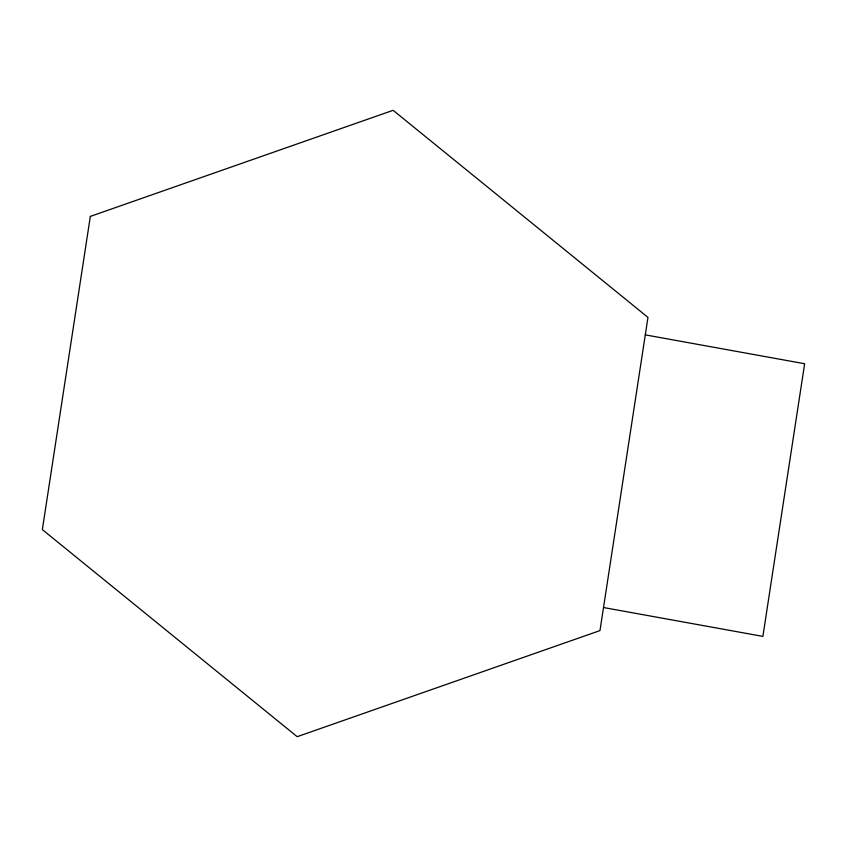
<?xml version="1.0" encoding="UTF-8"?>
<svg xmlns="http://www.w3.org/2000/svg" width="847" height="847" viewBox="0 0 847 847"><rect width="100%" height="100%" fill="white"/><g stroke="black" fill="none" stroke-linecap="round" stroke-linejoin="round"><path stroke-width="1.27" d="M645.287 334.872L804.65 363.734L762.882 636.393L603.519 607.532M90.333 216.409L42.35 529.597L297.181 736.689L599.983 630.592L647.966 317.403L393.135 110.311L90.333 216.409"/></g></svg>
